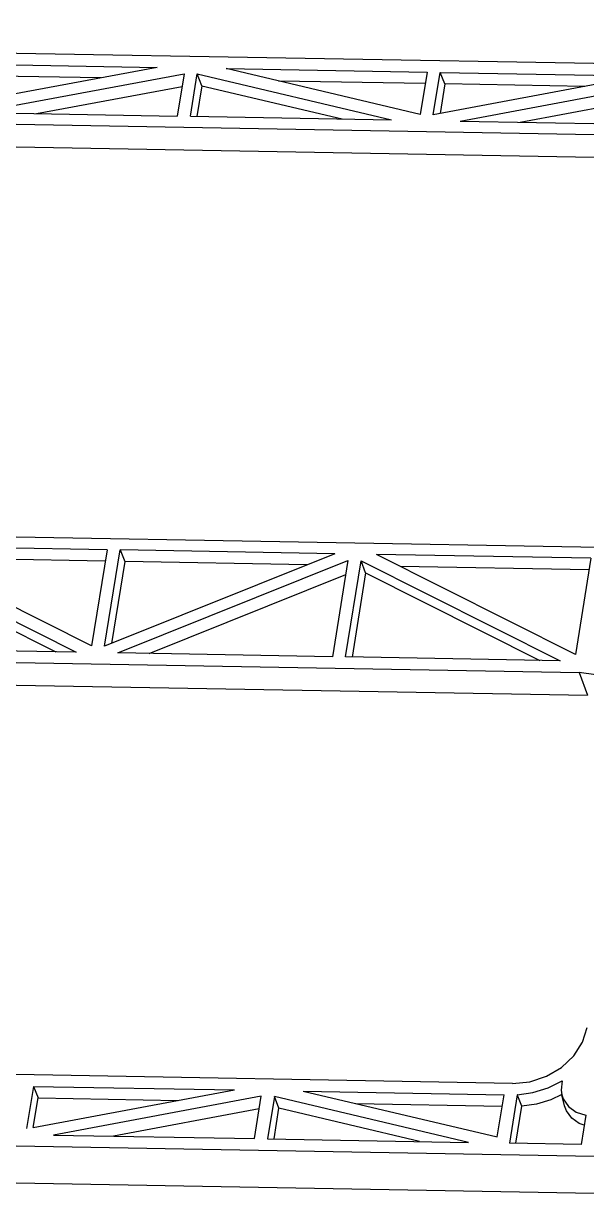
# Model space of a CAD drawing. Extents: x -268 to 907, y 393 to 1224.
# Drawn here: x 673 to 756.8, y 637.5 to 811.7 of the extents above; entities that cross this region are included whole.
import ezdxf

# ---------------------------------------------------------------- set-up
doc = ezdxf.new("R2010")
doc.units = 0
doc.header["$LTSCALE"] = 1.21
doc.header["$MEASUREMENT"] = 0
doc.layers.get('0').update_dxf_attribs({"linetype": 'CONTINUOUS'})

msp = doc.modelspace()

# ---------------------------------------------------------------- linework, layer by layer
at = {"color": 7, "linetype": 'Continuous'}
for p, q in [((792.09964, 805.1176), (419.66261, 811.71095)), ((692.8945, 805.17169), (661.98404, 799.4043)), ((663.00282, 805.70087), (692.8945, 805.17169)), ((703.12623, 804.99055), (733.01791, 804.46137)), ((731.99913, 798.1648), (703.12623, 804.99055)), ((684.51957, 803.60906), (663.54673, 803.98035)), ((665.98626, 798.45815), (696.89671, 804.22554)), ((696.89671, 804.22554), (695.87794, 797.92897)), ((697.8228, 797.89454), (698.84158, 804.19111)), ((698.84158, 804.19111), (727.71448, 797.36536)), ((699.53255, 802.43184), (698.84158, 804.19111)), ((733.01791, 804.46137), (731.99913, 798.1648)), ((733.944, 798.13037), (734.96277, 804.42694)), ((764.85445, 803.89776), (733.944, 798.13037)), ((734.96277, 804.42694), (764.85445, 803.89776)), ((735.65958, 802.70372), (734.96277, 804.42694)), ((674.9233, 798.29993), (696.59212, 802.34298)), ((699.53255, 802.43184), (698.79564, 797.87731)), ((699.53255, 802.43184), (720.41734, 797.49454)), ((732.74188, 802.75537), (710.9491, 803.14117)), ((735.65958, 802.70372), (734.94999, 798.31808)), ((756.47953, 802.33514), (735.65958, 802.70372)), ((737.94621, 797.18422), (768.85667, 802.95161)), ((746.88325, 797.02601), (768.55208, 801.06906)), ((665.98626, 798.45815), (695.87794, 797.92897)), ((768.55861, 794.94058), (624.59303, 797.48924)), ((697.8228, 797.89454), (727.71448, 797.36536)), ((737.94621, 797.18422), (767.8379, 796.65504)), ((769.81853, 791.54664), (625.85295, 794.0953)), ((614.70261, 736.36109), (758.66819, 733.81243)), ((685.43842, 733.40713), (653.52954, 733.97202)), ((683.12187, 719.0896), (653.52954, 733.97202)), ((651.24894, 733.05562), (680.84126, 718.1732)), ((685.16239, 731.70113), (657.05561, 732.19871)), ((685.43842, 733.40713), (683.12187, 719.0896)), ((685.06673, 719.05517), (687.38328, 733.3727)), ((719.29216, 732.80781), (685.06673, 719.05517)), ((687.03861, 718.06348), (721.26403, 731.81612)), ((719.29216, 732.80781), (687.38328, 733.3727)), ((687.38328, 733.3727), (688.08009, 731.64948)), ((721.26403, 731.81612), (718.94748, 717.49859)), ((757.39837, 732.13321), (725.4895, 732.6981)), ((755.08182, 717.81568), (725.4895, 732.6981)), ((757.39837, 732.13321), (755.08182, 717.81568)), ((651.93196, 731.24718), (677.8221, 718.22665)), ((688.08009, 731.64948), (686.11019, 719.47446)), ((715.21403, 731.16912), (688.08009, 731.64948)), ((720.89234, 717.46416), (723.2089, 731.78169)), ((723.2089, 731.78169), (752.80122, 716.89927)), ((723.89192, 729.97326), (723.2089, 731.78169)), ((757.12235, 730.4272), (729.01557, 730.92479)), ((691.69766, 717.981), (720.92579, 729.7256)), ((723.89192, 729.97326), (721.86518, 717.44694)), ((723.89192, 729.97326), (749.78206, 716.95272)), ((680.84126, 718.1732), (648.93239, 718.73809)), ((718.94748, 717.49859), (687.03861, 718.06348)), ((611.6826, 717.69583), (755.64818, 715.14717)), ((752.80122, 716.89927), (720.89234, 717.46416)), ((755.64818, 715.14717), (756.9081, 711.75323)), ((612.94252, 714.30189), (756.9081, 711.75323)), ((745.75775, 654.01902), (601.79217, 656.56767)), ((674.47285, 653.57929), (673.45407, 647.28272)), ((674.47285, 653.57929), (704.36453, 653.05011)), ((674.47285, 653.57929), (675.16965, 651.85606)), ((674.46006, 647.47042), (704.36453, 653.05011)), ((674.46006, 647.47042), (675.16965, 651.85606)), ((675.16965, 651.85606), (695.9896, 651.48748)), ((708.36674, 652.10396), (677.45629, 646.33657)), ((707.34797, 645.80739), (708.36674, 652.10396)), ((710.31161, 652.06953), (709.29283, 645.77296)), ((739.18451, 645.24378), (710.31161, 652.06953)), ((711.00258, 650.31026), (710.31161, 652.06953)), ((714.59626, 652.86897), (744.48794, 652.33979)), ((714.59626, 652.86897), (743.46916, 646.04322)), ((743.46916, 646.04322), (744.48794, 652.33979)), ((746.43826, 652.33913), (745.27281, 645.136)), ((753.49152, 650.69808), (753.07705, 652.32836)), ((708.06215, 650.2214), (686.39333, 646.17835)), ((710.26567, 645.75574), (711.00258, 650.31026)), ((731.88737, 645.37296), (711.00258, 650.31026)), ((722.41913, 651.01959), (744.21191, 650.63379)), ((746.24565, 645.11877), (747.13688, 650.62709)), ((393.44342, 649.66235), (765.88046, 643.069)), ((756.64562, 649.26655), (755.94673, 644.94703)), ((756.40744, 647.79451), (755.66385, 648.05534)), ((677.45629, 646.33657), (707.34797, 645.80739)), ((709.29283, 645.77296), (739.18451, 645.24378)), ((755.94673, 644.94703), (745.27281, 645.136)), ((768.05707, 637.47639), (394.94089, 644.08175))]:
    msp.add_line(p, q, dxfattribs=at)
for points in [[(763.61936, 710.22051), (763.38325, 710.75612), (762.12226, 712.54046), (760.32665, 713.9243), (758.11831, 714.8135), (755.64818, 715.14717)], [(745.75775, 654.01902), (748.32141, 654.26356), (750.804, 655.06969), (753.03593, 656.38224), (754.86544, 658.11182), (756.16813, 660.141), (756.8548, 662.33107)], [(746.43826, 652.33913), (748.75747, 652.65829), (751.01352, 653.35931), (753.11896, 654.41502)], [(753.11896, 654.41502), (752.96713, 653.02707), (753.07761, 652.32854)], [(753.06504, 652.35347), (751.45526, 651.58334), (749.32345, 650.93754), (747.13688, 650.62709)], [(753.07761, 652.32854), (753.2907, 651.71503), (754.06561, 650.58376), (755.2148, 649.74578), (756.64562, 649.26655)], [(755.66385, 648.05534), (754.54648, 648.86514), (753.76834, 649.9456), (753.49171, 650.69911)]]:
    msp.add_lwpolyline(points, dxfattribs=at)
at = {"color": 7}
msp.add_polyline3d([(747.137, 650.627, 0), (747.133, 650.636, 0), (747.13, 650.645, 0), (747.126, 650.654, 0), (747.122, 650.663, 0), (747.119, 650.672, 0), (747.115, 650.681, 0), (747.111, 650.69, 0), (747.108, 650.699, 0), (747.104, 650.708, 0), (747.1, 650.717, 0), (747.097, 650.726, 0), (747.093, 650.735, 0), (747.089, 650.744, 0), (747.086, 650.753, 0), (747.082, 650.762, 0), (747.078, 650.77, 0), (747.075, 650.779, 0), (747.071, 650.788, 0), (747.067, 650.797, 0), (747.064, 650.806, 0), (747.06, 650.815, 0), (747.056, 650.824, 0), (747.053, 650.833, 0), (747.049, 650.842, 0), (747.045, 650.851, 0), (747.042, 650.86, 0), (747.038, 650.869, 0), (747.034, 650.878, 0), (747.031, 650.887, 0), (747.027, 650.896, 0), (747.023, 650.905, 0), (747.02, 650.914, 0), (747.016, 650.923, 0), (747.012, 650.932, 0), (747.009, 650.941, 0), (747.005, 650.95, 0), (747.001, 650.959, 0), (746.998, 650.968, 0), (746.994, 650.977, 0), (746.991, 650.986, 0), (746.987, 650.995, 0), (746.983, 651.004, 0), (746.98, 651.012, 0), (746.976, 651.021, 0), (746.972, 651.03, 0), (746.969, 651.039, 0), (746.965, 651.048, 0), (746.961, 651.057, 0), (746.958, 651.066, 0), (746.954, 651.075, 0), (746.95, 651.084, 0), (746.947, 651.093, 0), (746.943, 651.102, 0), (746.939, 651.111, 0), (746.936, 651.12, 0), (746.932, 651.129, 0), (746.928, 651.138, 0), (746.925, 651.147, 0), (746.921, 651.156, 0), (746.917, 651.165, 0), (746.914, 651.174, 0), (746.91, 651.183, 0), (746.906, 651.192, 0), (746.903, 651.201, 0), (746.899, 651.21, 0), (746.895, 651.219, 0), (746.892, 651.228, 0), (746.888, 651.237, 0), (746.884, 651.246, 0), (746.881, 651.255, 0), (746.877, 651.263, 0), (746.873, 651.272, 0), (746.87, 651.281, 0), (746.866, 651.29, 0), (746.862, 651.299, 0), (746.859, 651.308, 0), (746.855, 651.317, 0), (746.851, 651.326, 0), (746.848, 651.335, 0), (746.844, 651.344, 0), (746.841, 651.353, 0), (746.837, 651.362, 0), (746.833, 651.371, 0), (746.83, 651.38, 0), (746.826, 651.389, 0), (746.822, 651.398, 0), (746.819, 651.407, 0), (746.815, 651.416, 0), (746.811, 651.425, 0), (746.808, 651.434, 0), (746.804, 651.443, 0), (746.8, 651.452, 0), (746.797, 651.461, 0), (746.793, 651.47, 0), (746.789, 651.479, 0), (746.786, 651.488, 0), (746.782, 651.497, 0), (746.778, 651.505, 0), (746.775, 651.514, 0), (746.771, 651.523, 0), (746.767, 651.532, 0), (746.764, 651.541, 0), (746.76, 651.55, 0), (746.756, 651.559, 0), (746.753, 651.568, 0), (746.749, 651.577, 0), (746.745, 651.586, 0), (746.742, 651.595, 0), (746.738, 651.604, 0), (746.734, 651.613, 0), (746.731, 651.622, 0), (746.727, 651.631, 0), (746.723, 651.64, 0), (746.72, 651.649, 0), (746.716, 651.658, 0), (746.713, 651.667, 0), (746.709, 651.676, 0), (746.705, 651.685, 0), (746.702, 651.694, 0), (746.698, 651.703, 0), (746.694, 651.712, 0), (746.691, 651.721, 0), (746.687, 651.73, 0), (746.683, 651.739, 0), (746.68, 651.748, 0), (746.676, 651.756, 0), (746.672, 651.765, 0), (746.669, 651.774, 0), (746.665, 651.783, 0), (746.661, 651.792, 0), (746.658, 651.801, 0), (746.654, 651.81, 0), (746.65, 651.819, 0), (746.647, 651.828, 0), (746.643, 651.837, 0), (746.639, 651.846, 0), (746.636, 651.855, 0), (746.632, 651.864, 0), (746.628, 651.873, 0), (746.625, 651.882, 0), (746.621, 651.891, 0), (746.617, 651.9, 0), (746.614, 651.909, 0), (746.61, 651.918, 0), (746.606, 651.927, 0), (746.603, 651.936, 0), (746.599, 651.945, 0), (746.595, 651.954, 0), (746.592, 651.963, 0), (746.588, 651.972, 0), (746.585, 651.981, 0), (746.581, 651.99, 0), (746.577, 651.998, 0), (746.574, 652.007, 0), (746.57, 652.016, 0), (746.566, 652.025, 0), (746.563, 652.034, 0), (746.559, 652.043, 0), (746.555, 652.052, 0), (746.552, 652.061, 0), (746.548, 652.07, 0), (746.544, 652.079, 0), (746.541, 652.088, 0), (746.537, 652.097, 0), (746.533, 652.106, 0), (746.53, 652.115, 0), (746.526, 652.124, 0), (746.522, 652.133, 0), (746.519, 652.142, 0), (746.515, 652.151, 0), (746.511, 652.16, 0), (746.508, 652.169, 0), (746.504, 652.178, 0), (746.5, 652.187, 0), (746.497, 652.196, 0), (746.493, 652.205, 0), (746.489, 652.214, 0), (746.486, 652.223, 0), (746.482, 652.232, 0), (746.478, 652.241, 0), (746.475, 652.249, 0), (746.471, 652.258, 0), (746.468, 652.267, 0), (746.464, 652.276, 0), (746.46, 652.285, 0), (746.457, 652.294, 0), (746.453, 652.303, 0), (746.449, 652.312, 0), (746.446, 652.321, 0), (746.442, 652.33, 0), (746.438, 652.339, 0)], dxfattribs=at)

doc.saveas('drawing.dxf')
